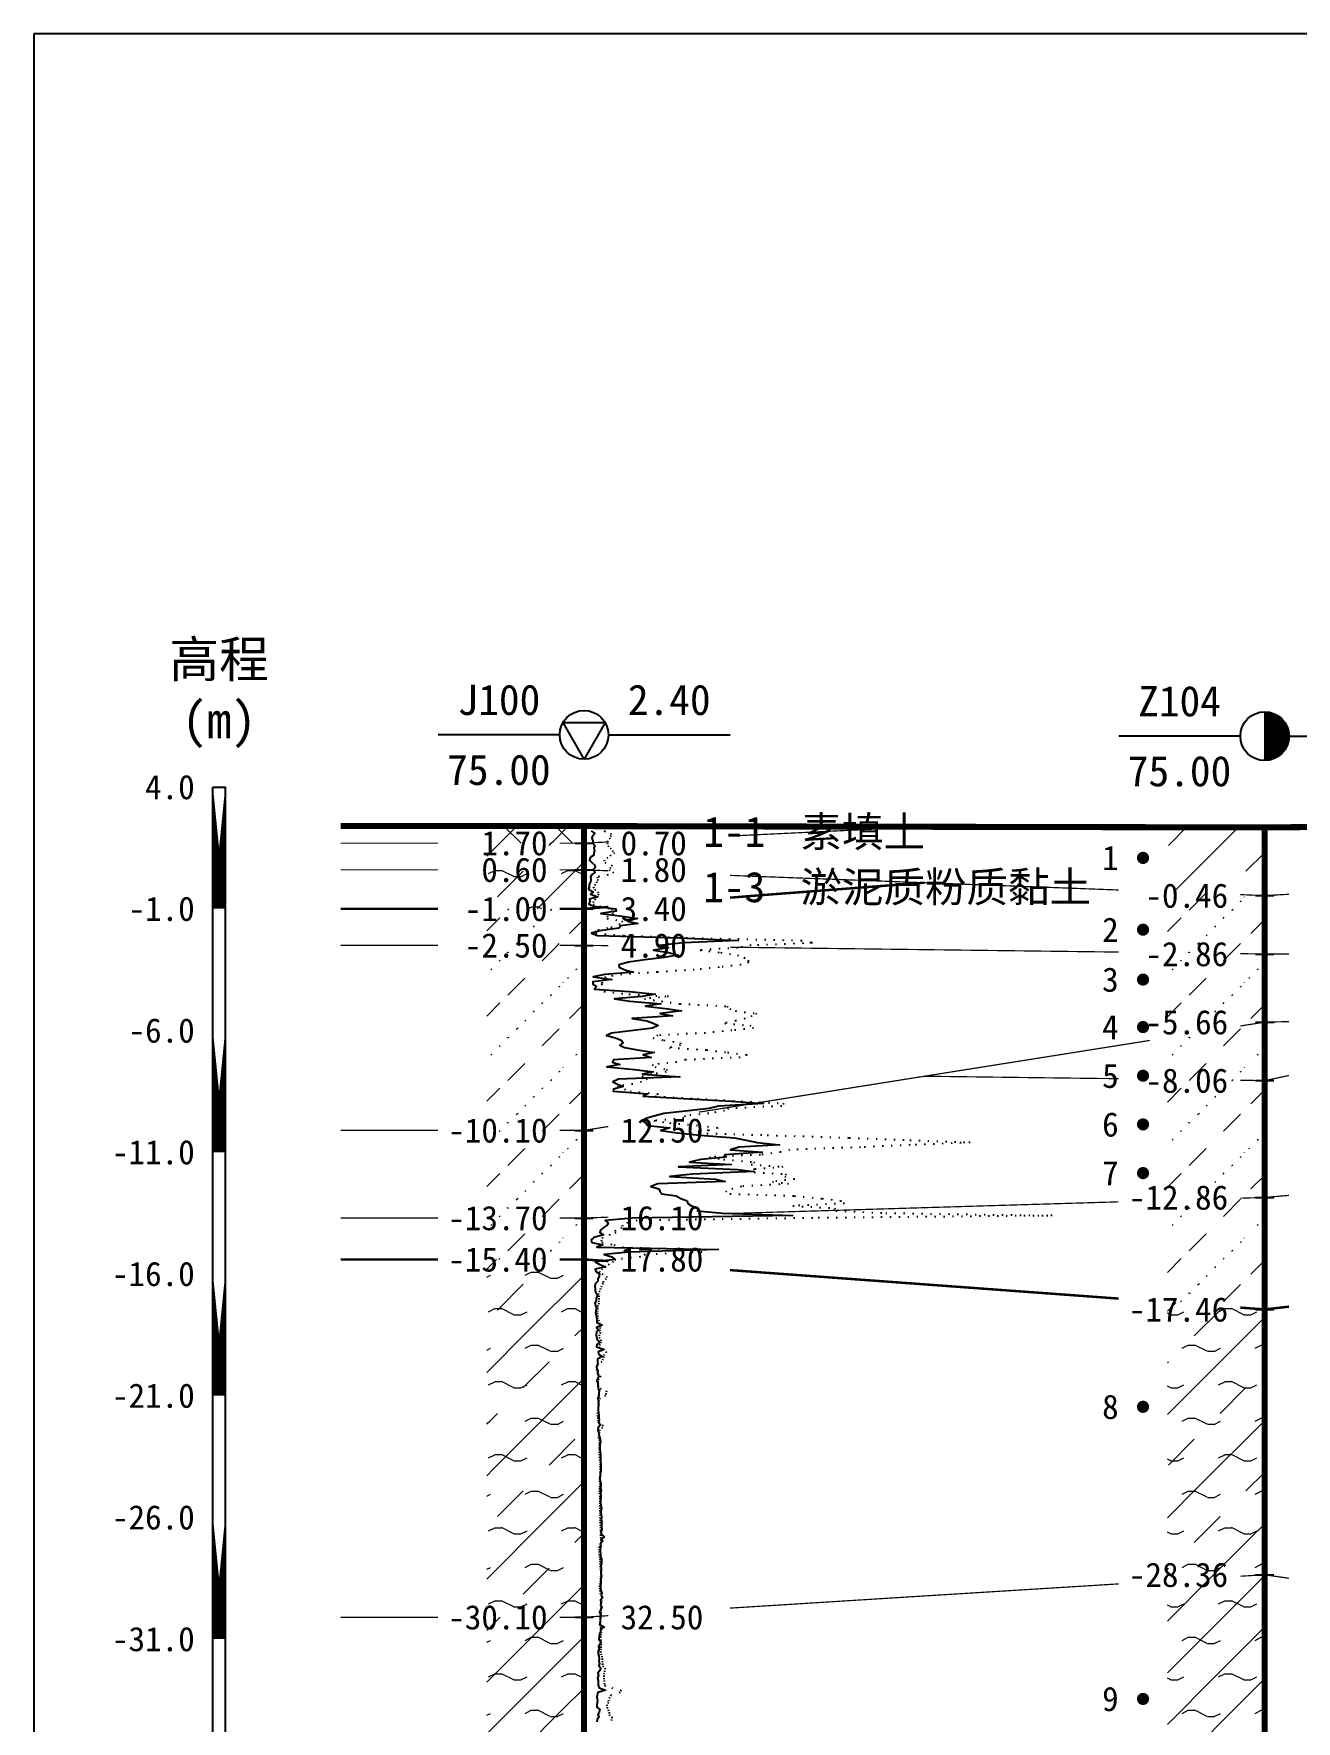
# Model space of a CAD drawing. Extents: x -37 to 3540, y -1485 to 297.
# Drawn here: x 2164.7 to 2268.4, y -747.6 to -609 of the extents above; entities that cross this region are included whole.
import ezdxf
from ezdxf.enums import TextEntityAlignment as Align

# ---------------------------------------------------------------- set-up
doc = ezdxf.new("R2010")
doc.units = 0
doc.linetypes.add('DOT', pattern=[6.35, 0, -6.35])
doc.layers.get('0').update_dxf_attribs({"linetype": 'CONTINUOUS'})
for name, color, linetype in [('CURVE', 200, 'CONTINUOUS'), ('FRAME', 7, 'CONTINUOUS'), ('HOLE', 41, 'CONTINUOUS'), ('RULER', 7, 'CONTINUOUS'), ('SAMPLE', 1, 'CONTINUOUS'), ('STRATUM', 241, 'CONTINUOUS')]:
    doc.layers.add(name, color=color, linetype=linetype)
doc.layers.add('HATCH', color=7, linetype='CONTINUOUS', lineweight=13)
doc.styles.add('ST', font='')
doc.styles.get('ST').set_extended_font_data('SimSun')
pattern_1 = [(45, (2182.6135, -891), (-4.24264, 4.24264), [10, 0]), (45, (2183.6745, -894.182), (-2.12132, 6.36396), [3, -3])]
pattern_2 = [(45, (2182.6135, -891), (-4.24264, 4.24264), [10, 0]), (45, (2183.6745, -894.182), (-2.12132, 6.36396), [3, -3]), (26.565, (2183.6876, -891.2536), (5.999823, 5.999812), [0.567, -12.849]), (0, (2183.1206, -891.2536), (0, 6), [0.567, -5.433]), (26.565, (2181.0322, -891), (5.999823, 5.999812), [0.567, -12.849]), (0, (2181.5393, -890.7464), (0, 6), [0.567, -5.433]), (153.435, (2183.1206, -891.2536), (-5.999818, -5e-06), [1.134, -12.2826]), (26.565, (2186.6876, -888.2536), (5.999823, 5.999812), [0.567, -12.849]), (0, (2186.1206, -888.2536), (0, 6), [0.567, -5.433]), (26.565, (2184.0322, -888), (5.999823, 5.999812), [0.567, -12.849]), (0, (2184.5393, -887.7464), (0, 6), [0.567, -5.433]), (153.435, (2186.1206, -888.2536), (-5.999818, -5e-06), [1.134, -12.2826])]
pattern_3 = [(45, (2182.6135, -891), (-7e-07, 6.99998), [1.97196, -7.92754]), (45, (2185.4264, -888.171), (-7e-07, 6.99998), [1.99367, -7.90583]), (45, (2187.681, -885.918), (-7e-07, 6.99998), [1.8136, -8.08588]), (26.565, (2182.6135, -887.5), (7, 7), [0.0965, -15.55598]), (36.8699, (2183.3135, -886.8), (7, 7), [0.19775, -34.80225]), (315, (2186.1135, -884.024), (6.99998, 1e-06), [0.03305, -9.86644]), (26.565, (2186.1135, -891), (7, 7), [0.14475, -15.50773]), (26.565, (2186.8135, -890.3), (7, 7), [0.10528, -15.5472]), (90, (2187.1635, -889.95), (-7, -5e-07), [0.02877, -6.97123]), (26.565, (2187.5135, -889.6), (7, 7), [0.091, -31.21394]), (36.8699, (2188.2135, -888.9), (7, 7), [0.1107, -34.8893]), (45, (2188.9135, -888.2), (-2e-07, 6.99998), [0.10911, -9.79038]), (315, (2189.5276, -887.452), (6.99998, 1e-06), [0.03305, -9.86644]), (36.8699, (2184.0135, -886.1), (7, 7), [0.10224, -34.89776]), (53.1301, (2184.7135, -885.4), (14, 21), [0.13438, -34.86562]), (53.1301, (2185.4135, -884.7), (14, 21), [0.12625, -34.87375])]
pattern_4 = [(45, (2182.6135, -891), (-2.12132, 2.12132), [10, 0]), (26.565, (2183.6876, -891.2536), (5.999823, 5.999812), [0.567, -12.849]), (0, (2183.1206, -891.2536), (0, 6), [0.567, -5.433]), (26.565, (2181.0322, -891), (5.999823, 5.999812), [0.567, -12.849]), (0, (2181.5393, -890.7464), (0, 6), [0.567, -5.433]), (153.435, (2183.1206, -891.2536), (-5.999818, -5e-06), [1.134, -12.2826]), (26.565, (2186.6876, -888.2536), (5.999823, 5.999812), [0.567, -12.849]), (0, (2186.1206, -888.2536), (0, 6), [0.567, -5.433]), (26.565, (2184.0322, -888), (5.999823, 5.999812), [0.567, -12.849]), (0, (2184.5393, -887.7464), (0, 6), [0.567, -5.433]), (153.435, (2186.1206, -888.2536), (-5.999818, -5e-06), [1.134, -12.2826])]

# ---------------------------------------------------------------- blocks, each defined once
blk = doc.blocks.new('H_cpt_hole')
for p, q in [((-1.73, 1), (1.73, 1)), ((0, -2), (-1.73, 1)), ((1.73, 1), (0, -2))]:
    blk.add_line(p, q)
blk.add_circle((0, 0), 2)
blk = doc.blocks.new('H_sam_hole')
blk.add_line((0, 2), (0, -2))
at = {"const_width": 2}
blk.add_lwpolyline([(0, -1, 0.414214), (1, 0, 0.414214), (0, 1, 1)], format="xyb", dxfattribs=at)
blk.add_circle((0, 0), 2)
blk = doc.blocks.new('SampleSoilUndisturbed')
at = {"const_width": 0.5}
blk.add_lwpolyline([(-0.25, 0, 1), (0.25, 0, 1)], format="xyb", close=True, dxfattribs=at)

msp = doc.modelspace()

# ---------------------------------------------------------------- hatches: boundary and pattern name
at = {"layer": 'HATCH'}
h = msp.add_hatch(dxfattribs=at)
h.set_pattern_fill('STT', color=50, style=0)
h.set_pattern_definition([(45, (2182.6135, -891), (-2.12132, 2.12132), [10, 0]), (135, (2182.6135, -891), (-2.12132, -2.12132), [10, 0])])
h.paths.add_polyline_path([(2209.89, -674.1), (2201.89, -674.1), (2201.89, -675.5), (2209.89, -675.5)])
h.paths.add_polyline_path([(2200.68, -676.98), (2207.38, -676.98), (2207.38, -674.05), (2200.68, -674.05)], flags=9)
h = msp.add_hatch(dxfattribs=at)
h.set_pattern_fill('FZNT', color=32, style=0)
h.set_pattern_definition(pattern_1)
h.paths.add_polyline_path([(2209.89, -675.5), (2201.89, -675.5), (2201.89, -677.69), (2209.89, -677.69)])
h.paths.add_polyline_path([(2200.68, -679.18), (2207.38, -679.18), (2207.38, -676.25), (2200.68, -676.25)], flags=9)
h.paths.add_polyline_path([(2200.68, -676.98), (2207.38, -676.98), (2207.38, -674.05), (2200.68, -674.05)], flags=9)
h = msp.add_hatch(dxfattribs=at)
h.set_pattern_fill('FZNT', color=32, style=0)
h.set_pattern_definition(pattern_1)
h.paths.add_polyline_path([(2265.83, -674.21), (2257.83, -674.19), (2257.83, -679.5), (2265.83, -679.81)])
h.paths.add_polyline_path([(2255.19, -681.3), (2263.32, -681.3), (2263.32, -678.36), (2255.19, -678.36)], flags=9)
h = msp.add_hatch(dxfattribs=at)
h.set_pattern_fill('YNFNT', color=251, style=0)
h.set_pattern_definition(pattern_2)
h.paths.add_polyline_path([(2209.89, -677.69), (2201.89, -677.69), (2201.89, -680.9), (2209.89, -680.9)])
h.paths.add_polyline_path([(2199.25, -682.38), (2207.38, -682.38), (2207.38, -679.45), (2199.25, -679.45)], flags=9)
h.paths.add_polyline_path([(2200.68, -679.18), (2207.38, -679.18), (2207.38, -676.25), (2200.68, -676.25)], flags=9)
h = msp.add_hatch(dxfattribs=at)
h.set_pattern_fill('SZFT', color=52, style=0)
h.set_pattern_definition(pattern_3)
h.paths.add_polyline_path([(2265.83, -679.81), (2257.83, -679.5), (2257.83, -684.51), (2265.83, -684.61)])
h.paths.add_polyline_path([(2255.19, -686.1), (2263.32, -686.1), (2263.32, -683.16), (2255.19, -683.16)], flags=9)
h.paths.add_polyline_path([(2255.19, -681.3), (2263.32, -681.3), (2263.32, -678.36), (2255.19, -678.36)], flags=9)
h = msp.add_hatch(dxfattribs=at)
h.set_pattern_fill('SZFT', color=52, style=0)
h.set_pattern_definition(pattern_3)
h.paths.add_polyline_path([(2209.89, -680.9), (2201.89, -680.9), (2201.89, -683.9), (2209.89, -683.9)])
h.paths.add_polyline_path([(2199.25, -685.38), (2207.38, -685.38), (2207.38, -682.45), (2199.25, -682.45)], flags=9)
h.paths.add_polyline_path([(2199.25, -682.38), (2207.38, -682.38), (2207.38, -679.45), (2199.25, -679.45)], flags=9)
h = msp.add_hatch(dxfattribs=at)
h.set_pattern_fill('SZFT', color=52, style=0)
h.set_pattern_definition(pattern_3)
h.paths.add_polyline_path([(2209.89, -683.9), (2201.89, -683.9), (2201.89, -699.1), (2209.89, -699.1)])
h.paths.add_polyline_path([(2197.82, -700.58), (2207.38, -700.58), (2207.38, -697.65), (2197.82, -697.65)], flags=9)
h.paths.add_polyline_path([(2199.25, -685.38), (2207.38, -685.38), (2207.38, -682.45), (2199.25, -682.45)], flags=9)
h = msp.add_hatch(dxfattribs=at)
h.set_pattern_fill('SZFT', color=52, style=0)
h.set_pattern_definition(pattern_3)
h.paths.add_polyline_path([(2265.83, -684.61), (2257.83, -684.51), (2257.83, -691.48), (2265.83, -690.21)])
h.paths.add_polyline_path([(2255.19, -691.7), (2263.32, -691.7), (2263.32, -688.76), (2255.19, -688.76)], flags=9)
h.paths.add_polyline_path([(2255.19, -686.1), (2263.32, -686.1), (2263.32, -683.16), (2255.19, -683.16)], flags=9)
h = msp.add_hatch(dxfattribs=at)
h.set_pattern_fill('SZFT', color=52, style=0)
h.set_pattern_definition(pattern_3)
h.paths.add_polyline_path([(2265.83, -690.21), (2257.83, -691.48), (2257.83, -694.91), (2265.83, -695.01)])
h.paths.add_polyline_path([(2255.19, -696.5), (2263.32, -696.5), (2263.32, -693.56), (2255.19, -693.56)], flags=9)
h.paths.add_polyline_path([(2255.19, -691.7), (2263.32, -691.7), (2263.32, -688.76), (2255.19, -688.76)], flags=9)
h = msp.add_hatch(dxfattribs=at)
h.set_pattern_fill('SZFT', color=52, style=0)
h.set_pattern_definition(pattern_3)
h.paths.add_polyline_path([(2265.83, -695.01), (2257.83, -694.91), (2257.83, -704.85), (2265.83, -704.61)])
h.paths.add_polyline_path([(2253.76, -706.1), (2263.32, -706.1), (2263.32, -703.16), (2253.76, -703.16)], flags=9)
h.paths.add_polyline_path([(2255.19, -696.5), (2263.32, -696.5), (2263.32, -693.56), (2255.19, -693.56)], flags=9)
h = msp.add_hatch(dxfattribs=at)
h.set_pattern_fill('SZFT', color=52, style=0)
h.set_pattern_definition(pattern_3)
h.paths.add_polyline_path([(2209.89, -699.1), (2201.89, -699.1), (2201.89, -706.3), (2209.89, -706.3)])
h.paths.add_polyline_path([(2197.82, -707.78), (2207.38, -707.78), (2207.38, -704.85), (2197.82, -704.85)], flags=9)
h.paths.add_polyline_path([(2197.82, -700.58), (2207.38, -700.58), (2207.38, -697.65), (2197.82, -697.65)], flags=9)
h = msp.add_hatch(dxfattribs=at)
h.set_pattern_fill('SZFT', color=52, style=0)
h.set_pattern_definition(pattern_3)
h.paths.add_polyline_path([(2265.83, -704.61), (2257.83, -704.85), (2257.83, -713.22), (2265.83, -713.81)])
h.paths.add_polyline_path([(2253.76, -715.3), (2263.32, -715.3), (2263.32, -712.36), (2253.76, -712.36)], flags=9)
h.paths.add_polyline_path([(2253.76, -706.1), (2263.32, -706.1), (2263.32, -703.16), (2253.76, -703.16)], flags=9)
h = msp.add_hatch(dxfattribs=at)
h.set_pattern_fill('SZFT', color=52, style=0)
h.set_pattern_definition(pattern_3)
h.paths.add_polyline_path([(2209.89, -706.3), (2201.89, -706.3), (2201.89, -709.7), (2209.89, -709.7)])
h.paths.add_polyline_path([(2197.82, -711.18), (2207.38, -711.18), (2207.38, -708.25), (2197.82, -708.25)], flags=9)
h.paths.add_polyline_path([(2197.82, -707.78), (2207.38, -707.78), (2207.38, -704.85), (2197.82, -704.85)], flags=9)
h = msp.add_hatch(dxfattribs=at)
h.set_pattern_fill('YNFNT', color=251, style=0)
h.set_pattern_definition(pattern_2)
h.paths.add_polyline_path([(2209.89, -709.7), (2201.89, -709.7), (2201.89, -739.1), (2209.89, -739.1)])
h.paths.add_polyline_path([(2197.82, -740.58), (2207.38, -740.58), (2207.38, -737.65), (2197.82, -737.65)], flags=9)
h.paths.add_polyline_path([(2197.82, -711.18), (2207.38, -711.18), (2207.38, -708.25), (2197.82, -708.25)], flags=9)
h = msp.add_hatch(dxfattribs=at)
h.set_pattern_fill('YNFNT', color=251, style=0)
h.set_pattern_definition(pattern_2)
h.paths.add_polyline_path([(2265.83, -713.81), (2257.83, -713.22), (2257.83, -736.11), (2265.83, -735.61)])
h.paths.add_polyline_path([(2253.76, -737.1), (2263.32, -737.1), (2263.32, -734.16), (2253.76, -734.16)], flags=9)
h.paths.add_polyline_path([(2253.76, -715.3), (2263.32, -715.3), (2263.32, -712.36), (2253.76, -712.36)], flags=9)
h = msp.add_hatch(dxfattribs=at)
h.set_pattern_fill('YNNT', color=251, style=0)
h.set_pattern_definition(pattern_4)
h.paths.add_polyline_path([(2265.83, -735.61), (2257.83, -736.11), (2257.83, -751.19), (2265.83, -751.41)])
h.paths.add_polyline_path([(2253.76, -752.9), (2263.32, -752.9), (2263.32, -749.96), (2253.76, -749.96)], flags=9)
h.paths.add_polyline_path([(2253.76, -737.1), (2263.32, -737.1), (2263.32, -734.16), (2253.76, -734.16)], flags=9)
h = msp.add_hatch(dxfattribs=at)
h.set_pattern_fill('YNNT', color=251, style=0)
h.set_pattern_definition(pattern_4)
h.paths.add_polyline_path([(2209.89, -739.1), (2201.89, -739.1), (2201.89, -749.89), (2209.89, -749.89)])
h.paths.add_polyline_path([(2197.82, -751.38), (2207.38, -751.38), (2207.38, -748.45), (2197.82, -748.45)], flags=9)
h.paths.add_polyline_path([(2197.82, -740.58), (2207.38, -740.58), (2207.38, -737.65), (2197.82, -737.65)], flags=9)

# ---------------------------------------------------------------- linework, layer by layer
at = {"layer": 'CURVE', "color": 30, "linetype": 'Continuous'}
msp.add_lwpolyline([(2210.47, -674.5), (2210.76, -674.7), (2210.58, -674.9), (2210.54, -675.1), (2210.61, -675.3), (2210.58, -675.5), (2210.76, -675.7), (2210.7, -675.89), (2210.74, -676.1), (2210.7, -676.3), (2210.68, -676.5), (2210.39, -676.69), (2210.33, -676.89), (2210.52, -677.1), (2210.77, -677.3), (2210.81, -677.5), (2210.61, -677.69), (2210.8, -677.89), (2210.51, -678.1), (2210.43, -678.29), (2210.44, -678.5), (2210.42, -678.69), (2210.3, -678.9), (2210.31, -679.1), (2210.25, -679.29), (2210.65, -679.5), (2210.41, -679.69), (2211.03, -679.9), (2210.34, -680.1), (2210.35, -680.29), (2210.28, -680.5), (2210.72, -680.69), (2212.51, -680.9), (2212.52, -681.1), (2211.26, -681.29), (2213.02, -681.5), (2214.27, -681.69), (2213.45, -681.9), (2214.31, -682.1), (2212.92, -682.29), (2212.75, -682.49), (2211.19, -682.7), (2210.51, -682.9), (2211, -683.1), (2217.72, -683.29), (2222.55, -683.49), (2218.03, -683.7), (2216.09, -683.9), (2216.82, -684.1), (2215.59, -684.29), (2216.83, -684.49), (2217.62, -684.7), (2216.46, -684.9), (2214.87, -685.1), (2213.55, -685.29), (2212.74, -685.49), (2212.77, -685.7), (2213.25, -685.9), (2213.95, -686.1), (2211.59, -686.29), (2210.64, -686.49), (2212.17, -686.7), (2210.62, -686.9), (2210.62, -687.1), (2210.9, -687.29), (2210.74, -687.49), (2213.63, -687.7), (2215.73, -687.9), (2214.66, -688.1), (2212.4, -688.29), (2213.65, -688.49), (2216.21, -688.7), (2214.93, -688.9), (2216.8, -689.1), (2217.9, -689.29), (2216.14, -689.49), (2217.17, -689.7), (2213.84, -689.9), (2215.05, -690.1), (2215.58, -690.3), (2215.99, -690.49), (2215.52, -690.7), (2213.94, -690.89), (2212.15, -691.1), (2211.74, -691.3), (2212.46, -691.49), (2212.93, -691.7), (2213.1, -691.89), (2212.84, -692.1), (2213.2, -692.3), (2214.27, -692.49), (2215.66, -692.7), (2214.74, -692.89), (2215.41, -693.1), (2212.3, -693.3), (2212.22, -693.49), (2212.84, -693.7), (2211.76, -693.89), (2214.04, -694.1), (2215.56, -694.3), (2214.68, -694.49), (2217.76, -694.7), (2212.73, -694.89), (2212.26, -695.1), (2212.63, -695.3), (2213.11, -695.49), (2212.3, -695.7), (2212.27, -695.89), (2215.09, -696.1), (2214.75, -696.3), (2218.06, -696.49), (2221.97, -696.7), (2224.63, -696.89), (2220.95, -697.1), (2220.15, -697.3), (2218.48, -697.49), (2216.45, -697.7), (2215.83, -697.89), (2215.06, -698.1), (2214.66, -698.3), (2214.97, -698.49), (2215.1, -698.7), (2216.95, -698.89), (2216.2, -699.1), (2217.53, -699.3), (2219.39, -699.49), (2222.24, -699.7), (2223.22, -699.89), (2224.12, -700.1), (2225.94, -700.3), (2222.61, -700.49), (2221.92, -700.7), (2224.52, -700.89), (2221.46, -701.1), (2221.54, -701.3), (2219.49, -701.49), (2218.56, -701.7), (2221.98, -701.89), (2217.66, -702.1), (2222.51, -702.3), (2223.78, -702.49), (2218.79, -702.7), (2216.93, -702.89), (2220.68, -703.1), (2221.48, -703.3), (2215.96, -703.49), (2215.38, -703.7), (2216.03, -703.89), (2216.11, -704.1), (2216.29, -704.3), (2217.47, -704.49), (2217.85, -704.7), (2218.37, -704.89), (2218.42, -705.1), (2218.72, -705.3), (2219.27, -705.49), (2219.2, -705.7), (2221.27, -705.89), (2227.01, -706.1), (2213.85, -706.3), (2211.62, -706.5), (2211.88, -706.69), (2211.8, -706.89), (2211.45, -707.1), (2211.23, -707.3), (2211.19, -707.5), (2211.48, -707.69), (2210.69, -707.89), (2210.46, -708.1), (2210.54, -708.3), (2211.42, -708.5), (2210.95, -708.69), (2220.91, -708.89), (2213.54, -709.1), (2211.54, -709.3), (2212.18, -709.5), (2212.44, -709.7), (2210.81, -709.89), (2211.14, -710.1), (2211.64, -710.3), (2210.81, -710.5), (2210.86, -710.69), (2211.16, -710.89), (2211.12, -711.1), (2211.01, -711.3), (2211.03, -711.5), (2210.83, -711.69), (2210.78, -711.89), (2210.8, -712.1), (2210.8, -712.3), (2210.87, -712.5), (2210.98, -712.69), (2210.89, -712.89), (2210.88, -713.1), (2210.78, -713.3), (2210.82, -713.5), (2210.9, -713.69), (2210.86, -713.89), (2210.84, -714.1), (2210.87, -714.3), (2210.92, -714.5), (2210.93, -714.69), (2210.94, -714.89), (2211.37, -715.1), (2210.92, -715.3), (2211.07, -715.5), (2210.9, -715.69), (2210.89, -715.89), (2210.9, -716.1), (2210.96, -716.3), (2211.19, -716.5), (2210.95, -716.69), (2210.9, -716.89), (2211.55, -717.1), (2211.04, -717.3), (2211.09, -717.5), (2211.37, -717.69), (2210.99, -717.89), (2211, -718.1), (2211.01, -718.3), (2210.92, -718.5), (2210.94, -718.69), (2211.01, -718.89), (2210.98, -719.1), (2211.09, -719.3), (2210.99, -719.5), (2210.95, -719.69), (2211.03, -719.89), (2211.02, -720.1), (2211.04, -720.3), (2211.13, -720.5), (2211.1, -720.69), (2211.09, -720.89), (2211.03, -721.1), (2211.06, -721.3), (2211.08, -721.5), (2211.07, -721.69), (2211.06, -721.89), (2211.06, -722.1), (2211.08, -722.3), (2211.11, -722.5), (2211.11, -722.69), (2211.13, -722.89), (2211.08, -723.1), (2211.25, -723.3), (2211.05, -723.5), (2211.01, -723.69), (2211.08, -723.89), (2211.11, -724.1), (2211.15, -724.3), (2211.22, -724.5), (2211.24, -724.69), (2211.19, -724.89), (2211.18, -725.1), (2211.19, -725.3), (2211.22, -725.5), (2211.24, -725.69), (2211.25, -725.89), (2211.24, -726.1), (2211.24, -726.3), (2211.28, -726.5), (2211.28, -726.69), (2211.28, -726.89), (2211.27, -727.1), (2211.22, -727.3), (2211.2, -727.5), (2211.19, -727.69), (2211.2, -727.89), (2211.26, -728.1), (2211.27, -728.3), (2211.25, -728.5), (2211.29, -728.69), (2211.25, -728.89), (2211.27, -729.1), (2211.26, -729.3), (2211.24, -729.5), (2211.25, -729.69), (2211.28, -729.89), (2211.31, -730.1), (2211.29, -730.3), (2211.26, -730.5), (2211.29, -730.69), (2211.32, -730.89), (2211.3, -731.1), (2211.36, -731.3), (2211.32, -731.5), (2211.31, -731.69), (2211.34, -731.89), (2211.27, -732.1), (2211.32, -732.3), (2211.55, -732.5), (2211.33, -732.69), (2211.41, -732.89), (2211.22, -733.1), (2211.27, -733.3), (2211.21, -733.5), (2211.22, -733.69), (2211.24, -733.89), (2211.24, -734.1), (2211.32, -734.3), (2211.33, -734.5), (2211.32, -734.69), (2211.27, -734.89), (2211.3, -735.1), (2211.3, -735.3), (2211.28, -735.5), (2211.31, -735.69), (2211.28, -735.89), (2211.27, -736.1), (2211.26, -736.3), (2211.25, -736.5), (2211.24, -736.69), (2211.28, -736.89), (2211.35, -737.1), (2211.3, -737.3), (2211.4, -737.5), (2211.24, -737.69), (2211.27, -737.89), (2211.24, -738.1), (2211.34, -738.29), (2211.25, -738.5), (2211.17, -738.69), (2211.23, -738.9), (2211.2, -739.1), (2211.2, -739.29), (2211.2, -739.5), (2211.17, -739.69), (2211.53, -739.9), (2211.23, -740.1), (2211.23, -740.29), (2211.16, -740.5), (2211.14, -740.69), (2211.11, -740.9), (2211.23, -741.1), (2211.2, -741.29), (2211.08, -741.5), (2211.13, -741.69), (2211.05, -741.9), (2211.06, -742.1), (2211.09, -742.29), (2211.12, -742.5), (2211.11, -742.69), (2211.17, -742.9), (2211.09, -743.1), (2211.28, -743.29), (2211.16, -743.5), (2211.02, -743.69), (2211.07, -743.9), (2211, -744.1), (2211.06, -744.29), (2211.06, -744.5), (2211.06, -744.69), (2211.12, -744.9), (2211.66, -745.1), (2211.03, -745.29), (2210.97, -745.5), (2210.94, -745.69), (2211, -745.9), (2210.97, -746.1), (2210.94, -746.29), (2210.93, -746.5), (2211.18, -746.69), (2211.12, -746.9), (2211.03, -747.1), (2211.1, -747.29), (2210.96, -747.5), (2210.94, -747.69)], dxfattribs=at)
at = {"layer": 'CURVE', "color": 100, "linetype": 'DOT', "ltscale": 0.1}
msp.add_lwpolyline([(2211.55, -674.5), (2212.09, -674.7), (2212.11, -674.9), (2212.03, -675.1), (2211.83, -675.3), (2211.79, -675.5), (2211.87, -675.7), (2212.04, -675.89), (2212.23, -676.1), (2212.38, -676.3), (2212.09, -676.5), (2211.84, -676.69), (2211.55, -676.89), (2211.59, -677.1), (2212.19, -677.3), (2212.08, -677.5), (2211.94, -677.69), (2212.32, -677.89), (2211.87, -678.1), (2210.97, -678.29), (2211.01, -678.5), (2210.95, -678.69), (2210.84, -678.9), (2210.65, -679.1), (2210.75, -679.29), (2211.02, -679.5), (2211.09, -679.69), (2210.89, -679.9), (2210.82, -680.1), (2210.65, -680.29), (2210.63, -680.5), (2211.17, -680.69), (2212.14, -680.9), (2212.28, -681.1), (2212.28, -681.29), (2211.82, -681.5), (2211.77, -681.69), (2213.05, -681.9), (2212.76, -682.1), (2212.92, -682.29), (2211.85, -682.49), (2210.85, -682.7), (2210.84, -682.9), (2213.15, -683.1), (2218.85, -683.29), (2227.72, -683.49), (2228.65, -683.7), (2223.62, -683.9), (2222.53, -684.1), (2219.42, -684.29), (2221.11, -684.49), (2222.5, -684.7), (2223.03, -684.9), (2223.38, -685.1), (2223.42, -685.29), (2222.79, -685.49), (2220.99, -685.7), (2218.95, -685.9), (2215.92, -686.1), (2212.97, -686.29), (2211.69, -686.49), (2211.53, -686.7), (2211.35, -686.9), (2211.4, -687.1), (2210.82, -687.29), (2211.13, -687.49), (2211.51, -687.7), (2213.58, -687.9), (2216.83, -688.1), (2214.85, -688.29), (2216.23, -688.49), (2217.77, -688.7), (2221.64, -688.9), (2221.86, -689.1), (2222.32, -689.29), (2224.06, -689.49), (2223.69, -689.7), (2223.13, -689.9), (2222.37, -690.1), (2221.44, -690.3), (2223.52, -690.49), (2223.82, -690.7), (2222.04, -690.89), (2219.86, -691.1), (2215.96, -691.3), (2215.56, -691.49), (2216.43, -691.7), (2217.79, -691.89), (2217.82, -692.1), (2216.9, -692.3), (2219.96, -692.49), (2221.68, -692.7), (2223.29, -692.89), (2222.72, -693.1), (2218.23, -693.3), (2217.51, -693.49), (2215.48, -693.7), (2215.72, -693.89), (2216.69, -694.1), (2216.64, -694.3), (2215.45, -694.49), (2214.65, -694.7), (2215.08, -694.89), (2214.62, -695.1), (2213.88, -695.3), (2212.59, -695.49), (2213.21, -695.7), (2213.67, -695.89), (2215.97, -696.1), (2215.71, -696.3), (2219.16, -696.49), (2222.82, -696.7), (2226.3, -696.89), (2226.14, -697.1), (2221.77, -697.3), (2221.44, -697.49), (2220.14, -697.7), (2218.2, -697.89), (2218.08, -698.1), (2215.62, -698.3), (2216.92, -698.49), (2219.29, -698.7), (2220.92, -698.89), (2220.1, -699.1), (2218.52, -699.3), (2224.94, -699.49), (2231.68, -699.7), (2236.67, -699.89), (2241.62, -700.1), (2236.69, -700.3), (2232.62, -700.49), (2226.81, -700.7), (2226.06, -700.89), (2224.38, -701.1), (2220.17, -701.3), (2221.35, -701.49), (2223.91, -701.7), (2223.62, -701.89), (2226.23, -702.1), (2223.92, -702.3), (2223.14, -702.49), (2226.49, -702.7), (2226.38, -702.89), (2227.2, -703.1), (2225.37, -703.3), (2226.7, -703.49), (2222.82, -703.7), (2222.12, -703.89), (2221.51, -704.1), (2221.88, -704.3), (2227.16, -704.49), (2229.44, -704.7), (2230.97, -704.89), (2231.29, -705.1), (2227.05, -705.3), (2230.46, -705.49), (2230.59, -705.7), (2234.68, -705.89), (2248.35, -706.1), (2228.68, -706.3), (2214.26, -706.5), (2213.49, -706.69), (2213.04, -706.89), (2213, -707.1), (2212.43, -707.3), (2212.5, -707.5), (2212.03, -707.69), (2211.44, -707.89), (2211.29, -708.1), (2211.35, -708.3), (2212.36, -708.5), (2213.04, -708.69), (2218.81, -708.89), (2219.58, -709.1), (2214.93, -709.3), (2214.52, -709.5), (2212.46, -709.7), (2212.32, -709.89), (2211.94, -710.1), (2211.68, -710.3), (2211.39, -710.5), (2211.14, -710.69), (2211.35, -710.89), (2211.74, -711.1), (2211.71, -711.3), (2211.47, -711.5), (2211.45, -711.69), (2211.32, -711.89), (2211.23, -712.1), (2211.18, -712.3), (2211.06, -712.5), (2211.12, -712.69), (2211.11, -712.89), (2211.07, -713.1), (2211.11, -713.3), (2211.03, -713.5), (2210.98, -713.69), (2210.98, -713.89), (2210.96, -714.1), (2210.98, -714.3), (2210.98, -714.5), (2211.08, -714.69), (2211.13, -714.89), (2211.16, -715.1), (2211.21, -715.3), (2211.14, -715.5), (2211.24, -715.69), (2211.12, -715.89), (2211.12, -716.1), (2211.27, -716.3), (2211.27, -716.5), (2211.21, -716.69), (2211.11, -716.89), (2211.36, -717.1), (2211.72, -717.3), (2211.54, -717.5), (2211.5, -717.69), (2211.44, -717.89), (2211.35, -718.1), (2210.99, -718.3), (2210.92, -718.5), (2210.9, -718.69), (2210.96, -718.89), (2211.02, -719.1), (2211.28, -719.3), (2211.07, -719.5), (2211.02, -719.69), (2211.03, -719.89), (2211.04, -720.1), (2211.21, -720.3), (2211.73, -720.5), (2211.67, -720.69), (2211.66, -720.89), (2211.2, -721.1), (2211.11, -721.3), (2211.05, -721.5), (2211.07, -721.69), (2211.04, -721.89), (2211.04, -722.1), (2210.99, -722.3), (2211, -722.5), (2211.01, -722.69), (2211.02, -722.89), (2211.09, -723.1), (2211.4, -723.3), (2211.41, -723.5), (2211.16, -723.69), (2211.14, -723.89), (2211.12, -724.1), (2211.05, -724.3), (2211.16, -724.5), (2211.15, -724.69), (2211.15, -724.89), (2211.13, -725.1), (2211.15, -725.3), (2211.13, -725.5), (2211.13, -725.69), (2211.14, -725.89), (2211.16, -726.1), (2211.2, -726.3), (2211.2, -726.5), (2211.21, -726.69), (2211.2, -726.89), (2211.22, -727.1), (2211.22, -727.3), (2211.19, -727.5), (2211.16, -727.69), (2211.16, -727.89), (2211.18, -728.1), (2211.17, -728.3), (2211.17, -728.5), (2211.16, -728.69), (2211.17, -728.89), (2211.17, -729.1), (2211.18, -729.3), (2211.17, -729.5), (2211.18, -729.69), (2211.18, -729.89), (2211.19, -730.1), (2211.19, -730.3), (2211.2, -730.5), (2211.2, -730.69), (2211.19, -730.89), (2211.21, -731.1), (2211.22, -731.3), (2211.22, -731.5), (2211.25, -731.69), (2211.24, -731.89), (2211.26, -732.1), (2211.24, -732.3), (2211.25, -732.5), (2211.26, -732.69), (2211.26, -732.89), (2211.26, -733.1), (2211.14, -733.3), (2211.13, -733.5), (2211.13, -733.69), (2211.13, -733.89), (2211.16, -734.1), (2211.18, -734.3), (2211.2, -734.5), (2211.2, -734.69), (2211.21, -734.89), (2211.21, -735.1), (2211.26, -735.3), (2211.26, -735.5), (2211.26, -735.69), (2211.24, -735.89), (2211.23, -736.1), (2211.2, -736.3), (2211.16, -736.5), (2211.17, -736.69), (2211.18, -736.89), (2211.2, -737.1), (2211.32, -737.3), (2211.33, -737.5), (2211.31, -737.69), (2211.3, -737.89), (2211.3, -738.1), (2211.26, -738.29), (2211.26, -738.5), (2211.27, -738.69), (2211.27, -738.9), (2211.29, -739.1), (2211.21, -739.29), (2211.2, -739.5), (2211.22, -739.69), (2211.23, -739.9), (2211.27, -740.1), (2211.3, -740.29), (2211.24, -740.5), (2211.25, -740.69), (2211.25, -740.9), (2211.26, -741.1), (2211.27, -741.29), (2211.27, -741.5), (2211.26, -741.69), (2211.23, -741.9), (2211.26, -742.1), (2211.35, -742.29), (2211.37, -742.5), (2211.38, -742.69), (2211.41, -742.9), (2211.41, -743.1), (2211.61, -743.29), (2211.58, -743.5), (2211.54, -743.69), (2211.51, -743.9), (2211.51, -744.1), (2211.53, -744.29), (2211.54, -744.5), (2211.57, -744.69), (2212.16, -744.9), (2212.92, -745.1), (2212.86, -745.29), (2212.12, -745.5), (2212.01, -745.69), (2211.9, -745.9), (2211.89, -746.1), (2211.76, -746.29), (2211.76, -746.5), (2211.86, -746.69), (2211.94, -746.9), (2211.94, -747.1), (2212.17, -747.29), (2212.15, -747.5), (2212.07, -747.69)], dxfattribs=at)
at = {"layer": 'FRAME', "linetype": 'Continuous'}
for p, q in [((2602.36, -609), (2164.66, -609)), ((2164.66, -609), (2164.66, -876))]:
    msp.add_line(p, q, dxfattribs=at)
at = {"layer": 'HOLE', "linetype": 'Continuous'}
for points in [[(2207.89, -666.6), (2197.89, -666.6)], [(2211.89, -666.6), (2221.89, -666.6)], [(2263.83, -666.71), (2253.83, -666.71)], [(2267.83, -666.71), (2277.83, -666.71)], [(2209.14, -675.5), (2210.64, -675.5)], [(2209.14, -677.69), (2210.64, -677.69)], [(2265.08, -679.81), (2266.58, -679.81)], [(2209.14, -680.9), (2210.64, -680.9)], [(2209.14, -683.9), (2210.64, -683.9)], [(2265.08, -684.61), (2266.58, -684.61)], [(2265.08, -690.21), (2266.58, -690.21)], [(2265.08, -695.01), (2266.58, -695.01)], [(2209.14, -699.1), (2210.64, -699.1)], [(2265.08, -704.61), (2266.58, -704.61)], [(2209.14, -706.3), (2210.64, -706.3)], [(2209.14, -709.7), (2210.64, -709.7)], [(2265.08, -713.81), (2266.58, -713.81)], [(2265.08, -735.61), (2266.58, -735.61)], [(2209.14, -739.1), (2210.64, -739.1)]]:
    msp.add_lwpolyline(points, dxfattribs=at)
at = {"layer": 'HOLE', "linetype": 'Continuous', "const_width": 0.5}
for points in [[(2209.89, -674.1), (2209.89, -822.8)], [(2265.83, -674.21), (2265.83, -824.21)]]:
    msp.add_lwpolyline(points, dxfattribs=at)
at = {"layer": 'RULER', "linetype": 'Continuous', "const_width": 1}
for points in [[(2179.89, -670.89), (2179.89, -680.89)], [(2179.89, -690.89), (2179.89, -700.89)], [(2179.89, -710.89), (2179.89, -720.89)], [(2179.89, -730.89), (2179.89, -740.89)]]:
    msp.add_lwpolyline(points, close=True, dxfattribs=at)
at = {"layer": 'RULER', "linetype": 'Continuous'}
msp.add_lwpolyline([(2179.39, -670.89), (2180.39, -670.89), (2180.39, -830.89), (2179.39, -830.89)], close=True, dxfattribs=at)
at = {"layer": 'STRATUM', "linetype": 'Continuous'}
for points, const_width in [([(2189.89, -674.1), (2209.89, -674.1), (2265.83, -674.21), (2315.92, -673.76)], 0.5), ([(2221.89, -674.92), (2223.87, -674.82), (2237.86, -674.15)], 0.1), ([(2189.89, -675.5), (2197.89, -675.5)], 0.1), ([(2207.89, -675.5), (2209.89, -675.5), (2211.89, -675.4)], 0.1), ([(2189.89, -677.69), (2197.89, -677.69)], 0.1), ([(2207.89, -677.69), (2209.89, -677.69), (2211.89, -677.77)], 0.1), ([(2221.89, -679.98), (2223.87, -679.82), (2237.86, -678.75)], 0.2), ([(2221.89, -678.15), (2237.86, -678.75), (2253.83, -679.35)], 0.1), ([(2207.89, -680.9), (2209.89, -680.9), (2211.89, -680.74)], 0.2), ([(2263.83, -679.73), (2265.83, -679.81), (2267.83, -679.7)], 0.1), ([(2189.89, -680.9), (2197.89, -680.9)], 0.2), ([(2189.89, -683.9), (2197.89, -683.9)], 0.1), ([(2207.89, -683.9), (2209.89, -683.9), (2211.89, -683.92)], 0.1), ([(2221.89, -684.05), (2237.86, -684.25), (2253.83, -684.45)], 0.1), ([(2263.83, -684.58), (2265.83, -684.61), (2267.83, -684.6)], 0.1), ([(2263.83, -690.52), (2265.83, -690.21), (2267.83, -690.16)], 0.1), ([(2219.33, -697.6), (2237.86, -694.65), (2256.39, -691.71)], 0.1), ([(2237.86, -694.65), (2251.84, -694.83), (2253.83, -694.85)], 0.1), ([(2263.83, -694.98), (2265.83, -695.01), (2267.83, -694.59)], 0.1), ([(2207.89, -699.1), (2209.89, -699.1), (2211.89, -698.78)], 0.1), ([(2189.89, -699.1), (2197.89, -699.1)], 0.1), ([(2221.89, -705.93), (2237.86, -705.45), (2253.83, -704.97)], 0.1), ([(2263.83, -704.67), (2265.83, -704.61), (2267.83, -704.44)], 0.1), ([(2189.89, -706.3), (2197.89, -706.3)], 0.1), ([(2207.89, -706.3), (2209.89, -706.3), (2211.89, -706.23)], 0.1), ([(2189.89, -709.7), (2197.89, -709.7)], 0.2), ([(2207.89, -709.7), (2209.89, -709.7), (2211.89, -709.84)], 0.2), ([(2221.89, -710.58), (2237.86, -711.75), (2253.83, -712.92)], 0.2), ([(2263.83, -713.66), (2265.83, -713.81), (2267.83, -713.58)], 0.2), ([(2263.83, -735.73), (2265.83, -735.61), (2267.83, -735.9)], 0.1), ([(2221.89, -738.35), (2237.86, -737.35), (2253.83, -736.36)], 0.1), ([(2207.89, -739.1), (2209.89, -739.1), (2211.89, -738.97)], 0.1), ([(2189.89, -739.1), (2197.89, -739.1)], 0.1)]:
    msp.add_lwpolyline(points, dxfattribs=dict(at, const_width=const_width))

# ---------------------------------------------------------------- block references
at = {"layer": 'HOLE'}
for name, p in [('H_cpt_hole', (2209.89, -666.6)), ('H_sam_hole', (2265.83, -666.71))]:
    msp.add_blockref(name, p, dxfattribs=at)
at = {"layer": 'SAMPLE'}
for p in [(2255.83, -676.71), (2255.83, -682.61), (2255.83, -686.71), (2255.83, -690.61), (2255.83, -694.61), (2255.83, -698.61), (2255.83, -702.61), (2255.83, -721.81), (2255.83, -745.81)]:
    msp.add_blockref('SampleSoilUndisturbed', p, dxfattribs=at)

# ---------------------------------------------------------------- texts
at = {"layer": 'HOLE', "style": 'ST'}
for s, p in [('J100', (2202.89, -663.72)), ('2.40', (2216.89, -663.72)), ('Z104', (2258.83, -663.83)), ('75.00', (2202.89, -669.47)), ('75.00', (2258.83, -669.58))]:
    msp.add_text(s, height=2.5, dxfattribs=at).set_placement(p, align=Align.MIDDLE_CENTER)
for s, p in [('1.70', (2206.89, -675.5)), ('0.60', (2206.89, -677.69)), ('-0.46', (2262.83, -679.81)), ('-1.00', (2206.89, -680.9)), ('-2.50', (2206.89, -683.9)), ('-2.86', (2262.83, -684.61)), ('-5.66', (2262.83, -690.21)), ('-8.06', (2262.83, -695.01)), ('-10.10', (2206.89, -699.1)), ('-12.86', (2262.83, -704.61)), ('-13.70', (2206.89, -706.3)), ('-15.40', (2206.89, -709.7)), ('-17.46', (2262.83, -713.81)), ('-28.36', (2262.83, -735.61)), ('-30.10', (2206.89, -739.1))]:
    msp.add_text(s, height=2, dxfattribs=at).set_placement(p, align=Align.MIDDLE_RIGHT)
for s, p in [('0.70', (2212.89, -675.5)), ('1.80', (2212.89, -677.69)), ('3.40', (2212.89, -680.9)), ('4.90', (2212.89, -683.9)), ('12.50', (2212.89, -699.1)), ('16.10', (2212.89, -706.3)), ('17.80', (2212.89, -709.7)), ('32.50', (2212.89, -739.1))]:
    msp.add_text(s, height=2, dxfattribs=at).set_placement(p, align=Align.MIDDLE_LEFT)
at = {"layer": 'RULER', "style": 'ST'}
for s, p in [('高程', (2179.89, -658.89)), ('(m)', (2179.89, -663.89))]:
    msp.add_text(s, height=3, dxfattribs=at).set_placement(p, align=Align.TOP_CENTER)
for s, p in [('4.0', (2177.89, -670.89)), ('-1.0', (2177.89, -680.89)), ('-6.0', (2177.89, -690.89)), ('-11.0', (2177.89, -700.89)), ('-16.0', (2177.89, -710.89)), ('-21.0', (2177.89, -720.89)), ('-26.0', (2177.89, -730.89)), ('-31.0', (2177.89, -740.89))]:
    msp.add_text(s, height=2, dxfattribs=at).set_placement(p, align=Align.MIDDLE_RIGHT)
at = {"layer": 'SAMPLE', "style": 'ST'}
for s, p in [('1', (2253.83, -676.71)), ('2', (2253.83, -682.61)), ('3', (2253.83, -686.71)), ('4', (2253.83, -690.61)), ('5', (2253.83, -694.61)), ('6', (2253.83, -698.61)), ('7', (2253.83, -702.61)), ('8', (2253.83, -721.81)), ('9', (2253.83, -745.81))]:
    msp.add_text(s, height=2, dxfattribs=at).set_placement(p, align=Align.MIDDLE_RIGHT)
at = {"layer": 'STRATUM', "style": 'ST'}
for s, p in [('1-1', (2219.68, -674.56)), ('素填土', (2227.68, -674.56)), ('1-3', (2219.68, -679.1)), ('淤泥质粉质黏土', (2227.68, -679.1))]:
    msp.add_text(s, height=2.5, dxfattribs=at).set_placement(p, align=Align.MIDDLE_LEFT)

doc.saveas('drawing.dxf')
